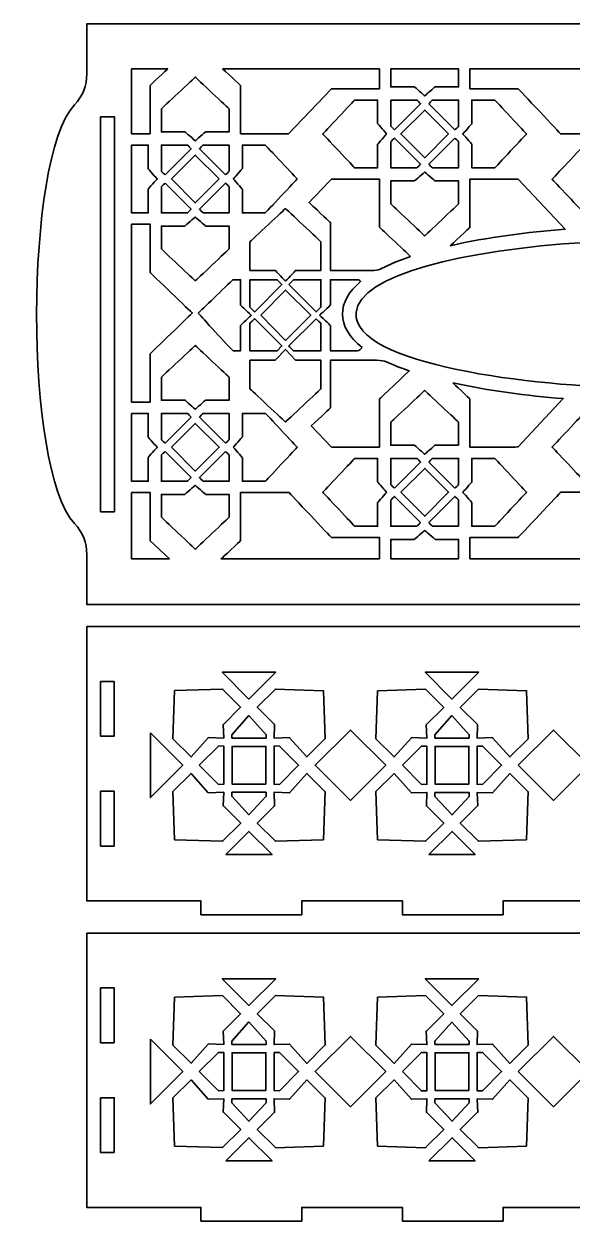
# Model space of a CAD drawing. Header units: inches. Extents: x 8 to 406, y -4 to 400.
# Drawn here: x 8.1 to 127.9, y 138 to 399.9 of the extents above; entities that cross this region are included whole.
import ezdxf

# ---------------------------------------------------------------- set-up
doc = ezdxf.new("R2010")
doc.units = ezdxf.units.IN
doc.header["$MEASUREMENT"] = 0
doc.layers.add('_U+0421_U+043B_U+043E_U+0439 1', color=7, linetype='Continuous')

msp = doc.modelspace()

# ---------------------------------------------------------------- linework, layer by layer
at = {"layer": '_U+0421_U+043B_U+043E_U+0439 1', "color": 250, "lineweight": 35, "true_color": 0x373435}
for points in [[(100.91, 375.81), (95.68, 370.59), (90.46, 375.81), (95.68, 381.04), (100.91, 375.81)], [(27.83, 293.16), (24.83, 293.16), (24.83, 379.59), (27.83, 379.59), (27.83, 293.16)], [(50.75, 365.97), (45.52, 360.74), (40.29, 365.97), (45.52, 371.19), (50.75, 365.97)], [(59.86, 336.14), (65.23, 341.65), (70.75, 336.14), (65.23, 330.63), (59.86, 336.14)], [(40.29, 307.27), (45.52, 312.49), (50.75, 307.27), (45.52, 302.04), (40.29, 307.27)], [(90.46, 297.42), (95.68, 302.65), (100.91, 297.42), (95.68, 292.19), (90.46, 297.42)], [(31.58, 282.86), (31.58, 297.37), (35.63, 297.37), (35.63, 286.85), (35.6, 286.85), (39.86, 282.86), (31.58, 282.86), (31.58, 282.86)], [(21.8, 268.02), (21.8, 208.01), (46.77, 208.01), (46.77, 205.01), (68.79, 205.01), (68.79, 208.01), (90.8, 208.01), (90.8, 205.01), (112.81, 205.01), (112.81, 208.01), (134.83, 208.01)], [(269.8, 268.02), (21.8, 268.02), (21.8, 268.02)], [(63.1, 258.04), (57.26, 252.19), (51.41, 258.04), (63.1, 258.04)], [(107.51, 258.04), (101.65, 252.18), (95.79, 258.04), (107.51, 258.04)], [(27.8, 244.03), (24.8, 244.03), (24.8, 256.02), (27.8, 256.02), (27.8, 244.03)], [(40.95, 254.02), (51.49, 254.36), (51.48, 254.34), (55.44, 250.38), (51.67, 246.6), (51.65, 246.62), (51.75, 243.65), (48.35, 243.76), (48.37, 243.73), (44.59, 239.53), (40.63, 243.49), (40.62, 243.48), (40.95, 254.02)], [(73.89, 243.47), (73.88, 243.48), (69.92, 239.52), (66.14, 243.73), (66.16, 243.75), (62.75, 243.64), (62.86, 246.62), (62.84, 246.6), (59.07, 250.38), (63.03, 254.34), (63.01, 254.35), (73.55, 254.01), (73.89, 243.47)], [(85.35, 254.01), (95.89, 254.34), (95.87, 254.33), (99.84, 250.37), (96.06, 246.59), (96.04, 246.61), (96.15, 243.64), (92.75, 243.74), (92.77, 243.72), (88.99, 239.51), (85.03, 243.48), (85.01, 243.47), (85.35, 254.01)], [(118.29, 243.46), (118.28, 243.47), (114.32, 239.51), (110.54, 243.72), (110.56, 243.74), (107.15, 243.63), (107.26, 246.61), (107.24, 246.59), (103.46, 250.37), (107.42, 254.32), (107.41, 254.34), (117.95, 254), (118.29, 243.46)], [(53.52, 243.65), (53.48, 244.39), (53.5, 244.38), (57.25, 248.56), (61.01, 244.38), (61.03, 244.39), (60.99, 243.64), (53.52, 243.65)], [(97.91, 243.64), (97.88, 244.38), (97.89, 244.37), (101.65, 248.55), (105.41, 244.36), (105.43, 244.38), (105.39, 243.63), (97.91, 243.64)], [(35.7, 244.8), (42.78, 237.72), (35.7, 230.63), (35.7, 244.8)], [(79.46, 230.03), (79.43, 230.01), (71.73, 237.71), (79.43, 245.41), (79.45, 245.39), (79.47, 245.41), (87.18, 237.71), (79.48, 230), (79.46, 230.03)], [(116.13, 237.7), (123.83, 245.4), (123.85, 245.38), (123.87, 245.4), (131.58, 237.69), (123.85, 230.01), (116.13, 237.7)], [(46.4, 237.72), (50.6, 241.91), (50.58, 241.92), (51.75, 241.88), (51.76, 233.55), (50.58, 233.51), (50.6, 233.52), (46.4, 237.72)], [(60.95, 233.59), (53.56, 233.6), (53.56, 241.84), (60.95, 241.84), (60.95, 233.59)], [(63.93, 233.51), (62.76, 233.55), (62.75, 241.88), (63.93, 241.92), (63.92, 241.9), (68.11, 237.71), (63.92, 233.52), (63.93, 233.51)], [(90.8, 237.71), (94.99, 241.89), (94.98, 241.91), (96.15, 241.87), (96.15, 233.54), (94.98, 233.5), (94.99, 233.51), (90.8, 237.71)], [(105.35, 233.58), (97.96, 233.58), (97.96, 241.83), (105.34, 241.83), (105.35, 233.58)], [(108.33, 233.5), (107.15, 233.54), (107.15, 241.87), (108.33, 241.91), (108.31, 241.89), (112.5, 237.7), (108.32, 233.51), (108.33, 233.5)], [(40.96, 221.42), (40.62, 231.96), (40.63, 231.94), (44.59, 235.91), (48.37, 231.7), (48.35, 231.68), (51.76, 231.79), (51.65, 228.81), (51.67, 228.83), (55.45, 225.05), (51.49, 221.09), (51.5, 221.08), (40.96, 221.42)], [(73.56, 221.41), (63.02, 221.07), (63.03, 221.09), (59.07, 225.05), (62.85, 228.83), (62.87, 228.81), (62.76, 231.78), (66.16, 231.67), (66.15, 231.69), (69.92, 235.9), (73.88, 231.94), (73.9, 231.95), (73.56, 221.41)], [(85.35, 221.41), (85.02, 231.95), (85.03, 231.93), (88.99, 235.89), (92.77, 231.69), (92.75, 231.67), (96.15, 231.77), (96.05, 228.8), (96.07, 228.82), (99.85, 225.04), (95.88, 221.08), (95.9, 221.06), (85.35, 221.41)], [(117.96, 221.4), (107.41, 221.06), (107.43, 221.08), (103.47, 225.04), (107.24, 228.82), (107.27, 228.79), (107.16, 231.77), (110.56, 231.66), (110.54, 231.68), (114.32, 235.88), (118.28, 231.92), (118.29, 231.94), (117.96, 221.4)], [(27.8, 220.01), (24.8, 220.01), (24.8, 232), (27.8, 232), (27.8, 220.01)], [(53.52, 231.79), (61, 231.78), (61.03, 230.89), (61.02, 230.91), (57.26, 226.86), (53.5, 230.91), (53.48, 230.89), (53.52, 231.79)], [(97.92, 231.77), (105.39, 231.77), (105.43, 230.88), (105.42, 230.9), (101.66, 226.85), (97.9, 230.9), (97.88, 230.88), (97.92, 231.77)], [(52.19, 218.17), (57.26, 223.24), (62.33, 218.17), (52.19, 218.17)], [(96.6, 218.17), (101.66, 223.23), (106.71, 218.17), (96.6, 218.17)], [(21.8, 200.99), (21.8, 140.98), (46.77, 140.98), (46.77, 137.99), (68.79, 137.99), (68.79, 140.98), (90.8, 140.98), (90.8, 137.99), (112.81, 137.99), (112.81, 140.98), (134.83, 140.98)], [(269.8, 200.99), (21.8, 200.99)], [(27.8, 177), (24.8, 177), (24.8, 189), (27.8, 189), (27.8, 177)], [(63.1, 191.01), (57.26, 185.16), (51.41, 191.01), (63.1, 191.01)], [(107.51, 191.01), (101.65, 185.15), (95.79, 191.01), (107.51, 191.01)], [(40.95, 186.99), (51.49, 187.33), (51.48, 187.31), (55.44, 183.35), (51.67, 179.57), (51.65, 179.6), (51.75, 176.62), (48.35, 176.73), (48.37, 176.71), (44.59, 172.5), (40.63, 176.46), (40.62, 176.45), (40.95, 186.99)], [(73.89, 176.44), (73.88, 176.46), (69.92, 172.49), (66.14, 176.7), (66.16, 176.72), (62.75, 176.61), (62.86, 179.59), (62.84, 179.57), (59.07, 183.35), (63.03, 187.31), (63.01, 187.33), (73.55, 186.98), (73.89, 176.44)], [(85.35, 186.98), (95.89, 187.31), (95.87, 187.3), (99.84, 183.34), (96.06, 179.56), (96.04, 179.59), (96.15, 176.61), (92.75, 176.72), (92.77, 176.7), (88.99, 172.49), (85.03, 176.45), (85.01, 176.44), (85.35, 186.98)], [(118.29, 176.43), (118.28, 176.44), (114.32, 172.48), (110.54, 176.69), (110.56, 176.71), (107.15, 176.6), (107.26, 179.58), (107.24, 179.56), (103.46, 183.34), (107.42, 187.3), (107.41, 187.31), (117.95, 186.97), (118.29, 176.43)], [(53.52, 176.62), (53.48, 177.37), (53.5, 177.35), (57.25, 181.54), (61.01, 177.35), (61.03, 177.36), (60.99, 176.61), (53.52, 176.62)], [(97.91, 176.61), (97.88, 177.35), (97.89, 177.34), (101.65, 181.53), (105.41, 177.33), (105.43, 177.35), (105.39, 176.6), (97.91, 176.61)], [(79.46, 163), (79.43, 162.98), (71.73, 170.68), (79.43, 178.38), (79.45, 178.36), (79.47, 178.39), (87.18, 170.68), (79.48, 162.98), (79.46, 163)], [(116.13, 170.67), (123.83, 178.37), (123.85, 178.35), (123.87, 178.37), (131.58, 170.67), (123.85, 162.99), (116.13, 170.67)], [(35.7, 177.77), (42.78, 170.69), (35.7, 163.6), (35.7, 177.77)], [(46.4, 170.69), (50.6, 174.88), (50.58, 174.89), (51.75, 174.85), (51.76, 166.52), (50.58, 166.48), (50.6, 166.5), (46.4, 170.69)], [(60.95, 166.56), (53.56, 166.57), (53.56, 174.81), (60.95, 174.81), (60.95, 166.56)], [(63.93, 166.48), (62.76, 166.52), (62.75, 174.85), (63.93, 174.89), (63.92, 174.88), (68.11, 170.68), (63.92, 166.49), (63.93, 166.48)], [(90.8, 170.68), (94.99, 174.86), (94.98, 174.88), (96.15, 174.84), (96.15, 166.51), (94.98, 166.47), (94.99, 166.49), (90.8, 170.68)], [(105.35, 166.55), (97.96, 166.55), (97.96, 174.8), (105.34, 174.8), (105.35, 166.55)], [(108.33, 166.47), (107.15, 166.51), (107.15, 174.84), (108.33, 174.88), (108.31, 174.86), (112.5, 170.67), (108.32, 166.48), (108.33, 166.47)], [(40.96, 154.39), (40.62, 164.93), (40.63, 164.92), (44.59, 168.88), (48.37, 164.67), (48.35, 164.65), (51.76, 164.76), (51.65, 161.78), (51.67, 161.8), (55.45, 158.02), (51.49, 154.07), (51.5, 154.05), (40.96, 154.39)], [(73.56, 154.38), (63.02, 154.04), (63.03, 154.06), (59.07, 158.02), (62.85, 161.8), (62.87, 161.78), (62.76, 164.75), (66.16, 164.64), (66.15, 164.67), (69.92, 168.87), (73.88, 164.91), (73.9, 164.92), (73.56, 154.38)], [(85.35, 154.38), (85.02, 164.92), (85.03, 164.91), (88.99, 168.86), (92.77, 164.66), (92.75, 164.64), (96.15, 164.75), (96.05, 161.77), (96.07, 161.79), (99.85, 158.01), (95.88, 154.05), (95.9, 154.04), (85.35, 154.38)], [(117.96, 154.37), (107.41, 154.03), (107.43, 154.05), (103.47, 158.01), (107.24, 161.79), (107.27, 161.77), (107.16, 164.74), (110.56, 164.63), (110.54, 164.66), (114.32, 168.86), (118.28, 164.9), (118.29, 164.91), (117.96, 154.37)], [(27.8, 152.98), (24.8, 152.98), (24.8, 164.97), (27.8, 164.97), (27.8, 152.98)], [(53.52, 164.76), (61, 164.75), (61.03, 163.87), (61.02, 163.88), (57.26, 159.83), (53.5, 163.88), (53.48, 163.87), (53.52, 164.76)], [(97.92, 164.75), (105.39, 164.74), (105.43, 163.85), (105.42, 163.87), (101.66, 159.82), (97.9, 163.87), (97.88, 163.85), (97.92, 164.75)], [(52.19, 151.14), (57.26, 156.21), (62.33, 151.14), (52.19, 151.14)], [(96.6, 151.14), (101.66, 156.2), (106.71, 151.14), (96.6, 151.14)]]:
    msp.add_lwpolyline(points, dxfattribs=at)
for points, knots in [([(272.48, 382.17), (270.68, 384.07), (269.8, 386.33), (269.8, 388.98), (269.8, 388.98), (269.8, 399.88), (269.8, 399.88), (269.8, 399.88), (21.8, 399.88), (21.8, 399.88), (21.8, 399.88), (21.8, 388.98), (21.8, 388.98), (21.8, 386.37), (20.92, 384.11), (19.12, 382.17), (8.08, 370.32), (8.06, 302.46), (19.12, 290.59), (20.92, 288.65), (21.8, 286.39), (21.8, 283.78), (21.8, 283.78), (21.8, 272.88), (21.8, 272.88), (21.8, 272.88), (269.8, 272.88), (269.8, 272.88), (269.8, 272.88), (269.8, 283.78), (269.8, 283.78), (269.8, 286.39), (270.68, 288.65), (272.48, 290.59), (283.52, 302.43), (283.54, 370.3), (272.48, 382.17)], [0, 0, 0, 0, 1, 1, 1, 2, 2, 2, 3, 3, 3, 4, 4, 4, 5, 5, 5, 6, 6, 6, 7, 7, 7, 8, 8, 8, 9, 9, 9, 10, 10, 10, 11, 11, 11, 12, 12, 12, 12]), ([(31.58, 390.03), (31.58, 390.03), (39.5, 390.03), (39.5, 390.03), (39.46, 390), (35.63, 386.43), (35.63, 386.38), (35.63, 386.38), (35.63, 375.86), (35.63, 375.86), (35.63, 375.86), (31.58, 375.86), (31.58, 375.86), (31.58, 375.86), (31.58, 390.03), (31.58, 390.03)], [0, 0, 0, 0, 1, 1, 1, 2, 2, 2, 3, 3, 3, 4, 4, 4, 5, 5, 5, 5]), ([(52.93, 381.27), (52.93, 381.27), (52.93, 376.27), (52.93, 376.27), (52.93, 376.27), (47.77, 376.27), (47.77, 376.27), (47.73, 376.27), (45.54, 374.32), (45.52, 374.29), (45.49, 374.32), (43.31, 376.27), (43.26, 376.27), (43.26, 376.27), (38.11, 376.27), (38.11, 376.27), (38.11, 376.27), (38.11, 381.27), (38.11, 381.27), (38.11, 381.31), (45.49, 388.22), (45.52, 388.24), (45.54, 388.22), (52.93, 381.3), (52.93, 381.27)], [0, 0, 0, 0, 1, 1, 1, 2, 2, 2, 3, 3, 3, 4, 4, 4, 5, 5, 5, 6, 6, 6, 7, 7, 7, 8, 8, 8, 8]), ([(85.8, 390.03), (85.8, 390.03), (85.8, 385.71), (85.8, 385.71), (85.8, 385.71), (75.27, 385.71), (75.27, 385.71), (75.27, 385.71), (65.93, 375.86), (65.93, 375.86), (65.93, 375.86), (55.41, 375.86), (55.41, 375.86), (55.41, 375.86), (55.41, 386.38), (55.41, 386.38), (55.41, 386.42), (51.57, 390.01), (51.54, 390.03), (51.54, 390.03), (85.8, 390.03), (85.8, 390.03)], [0, 0, 0, 0, 1, 1, 1, 2, 2, 2, 3, 3, 3, 4, 4, 4, 5, 5, 5, 6, 6, 6, 7, 7, 7, 7]), ([(88.27, 390.03), (88.27, 390.03), (103.1, 390.03), (103.1, 390.03), (103.1, 390.03), (103.1, 386.11), (103.1, 386.11), (103.1, 386.11), (97.94, 386.11), (97.94, 386.11), (97.9, 386.11), (95.71, 384.16), (95.68, 384.14), (95.66, 384.16), (93.47, 386.11), (93.43, 386.11), (93.43, 386.11), (88.27, 386.11), (88.27, 386.11), (88.27, 386.11), (88.27, 390.03), (88.27, 390.03), (88.27, 390.03), (88.27, 390.03), (88.27, 390.03)], [0, 0, 0, 0, 1, 1, 1, 2, 2, 2, 3, 3, 3, 4, 4, 4, 5, 5, 5, 6, 6, 6, 7, 7, 7, 8, 8, 8, 8]), ([(105.58, 390.03), (105.58, 390.03), (139.86, 390.03), (139.86, 390.03), (139.83, 390.01), (135.93, 386.37), (135.93, 386.33), (135.93, 386.33), (135.93, 375.8), (135.93, 375.8), (135.93, 375.8), (125.41, 375.8), (125.41, 375.8), (125.41, 375.81), (116.13, 385.71), (116.1, 385.71), (116.1, 385.71), (105.58, 385.71), (105.58, 385.71), (105.58, 385.71), (105.58, 390.03), (105.58, 390.03), (105.58, 390.03), (105.58, 390.03), (105.58, 390.03)], [0, 0, 0, 0, 1, 1, 1, 2, 2, 2, 3, 3, 3, 4, 4, 4, 5, 5, 5, 6, 6, 6, 7, 7, 7, 8, 8, 8, 8]), ([(85.39, 373.56), (85.39, 373.56), (85.39, 368.4), (85.39, 368.4), (85.39, 368.4), (80.38, 368.4), (80.38, 368.4), (80.35, 368.4), (73.43, 375.79), (73.41, 375.81), (73.43, 375.84), (80.35, 383.23), (80.38, 383.23), (80.38, 383.23), (85.39, 383.23), (85.39, 383.23), (85.39, 383.23), (85.39, 378.07), (85.39, 378.07), (85.39, 378.02), (87.33, 375.85), (87.36, 375.81), (87.33, 375.78), (85.39, 373.61), (85.39, 373.56)], [0, 0, 0, 0, 1, 1, 1, 2, 2, 2, 3, 3, 3, 4, 4, 4, 5, 5, 5, 6, 6, 6, 7, 7, 7, 8, 8, 8, 8]), ([(88.27, 383.23), (88.27, 383.23), (93.99, 383.23), (93.99, 383.23), (94.02, 383.23), (94.75, 382.44), (94.77, 382.42), (94.77, 382.42), (89.08, 376.72), (89.08, 376.72), (89.06, 376.75), (88.27, 377.48), (88.27, 377.5), (88.27, 377.5), (88.27, 383.23), (88.27, 383.23)], [0, 0, 0, 0, 1, 1, 1, 2, 2, 2, 3, 3, 3, 4, 4, 4, 5, 5, 5, 5]), ([(96.59, 382.42), (96.62, 382.44), (97.35, 383.23), (97.37, 383.23), (97.37, 383.23), (103.1, 383.23), (103.1, 383.23), (103.1, 383.23), (103.1, 377.5), (103.1, 377.5), (103.1, 377.48), (102.31, 376.74), (102.29, 376.72), (102.29, 376.72), (96.59, 382.42), (96.59, 382.42)], [0, 0, 0, 0, 1, 1, 1, 2, 2, 2, 3, 3, 3, 4, 4, 4, 5, 5, 5, 5]), ([(105.98, 378.07), (105.98, 378.07), (105.98, 383.23), (105.98, 383.23), (105.98, 383.23), (110.99, 383.23), (110.99, 383.23), (111.02, 383.23), (117.94, 375.84), (117.96, 375.81), (117.94, 375.79), (111.02, 368.4), (110.99, 368.4), (110.99, 368.4), (105.98, 368.4), (105.98, 368.4), (105.98, 368.4), (105.98, 373.56), (105.98, 373.56), (105.98, 373.6), (104.04, 375.79), (104.01, 375.81), (104.04, 375.84), (105.98, 378.03), (105.98, 378.07)], [0, 0, 0, 0, 1, 1, 1, 2, 2, 2, 3, 3, 3, 4, 4, 4, 5, 5, 5, 6, 6, 6, 7, 7, 7, 8, 8, 8, 8]), ([(88.27, 374.12), (88.27, 374.15), (89.06, 374.88), (89.08, 374.9), (89.08, 374.9), (94.77, 369.21), (94.77, 369.21), (94.75, 369.18), (94.02, 368.4), (93.99, 368.4), (93.99, 368.4), (88.27, 368.4), (88.27, 368.4), (88.27, 368.4), (88.27, 374.12), (88.27, 374.12)], [0, 0, 0, 0, 1, 1, 1, 2, 2, 2, 3, 3, 3, 4, 4, 4, 5, 5, 5, 5]), ([(102.29, 374.9), (102.31, 374.88), (103.1, 374.15), (103.1, 374.12), (103.1, 374.12), (103.1, 368.4), (103.1, 368.4), (103.1, 368.4), (97.37, 368.4), (97.37, 368.4), (97.35, 368.4), (96.62, 369.18), (96.59, 369.21), (96.59, 369.21), (102.29, 374.9), (102.29, 374.9)], [0, 0, 0, 0, 1, 1, 1, 2, 2, 2, 3, 3, 3, 4, 4, 4, 5, 5, 5, 5]), ([(31.58, 373.38), (31.58, 373.38), (35.22, 373.38), (35.22, 373.38), (35.22, 373.38), (35.22, 368.22), (35.22, 368.22), (35.22, 368.17), (37.16, 366), (37.19, 365.97), (37.16, 365.93), (35.22, 363.77), (35.22, 363.71), (35.22, 363.71), (35.22, 358.55), (35.22, 358.55), (35.22, 358.55), (31.58, 358.55), (31.58, 358.55), (31.58, 358.55), (31.58, 373.38), (31.58, 373.38)], [0, 0, 0, 0, 1, 1, 1, 2, 2, 2, 3, 3, 3, 4, 4, 4, 5, 5, 5, 6, 6, 6, 7, 7, 7, 7]), ([(38.91, 366.88), (38.88, 366.9), (38.11, 367.62), (38.11, 367.66), (38.11, 367.66), (38.11, 373.38), (38.11, 373.38), (38.11, 373.38), (43.83, 373.38), (43.83, 373.38), (43.86, 373.38), (44.58, 372.6), (44.61, 372.57), (44.61, 372.57), (38.91, 366.88), (38.91, 366.88)], [0, 0, 0, 0, 1, 1, 1, 2, 2, 2, 3, 3, 3, 4, 4, 4, 5, 5, 5, 5]), ([(52.12, 366.88), (52.12, 366.88), (46.43, 372.57), (46.43, 372.57), (46.45, 372.6), (47.18, 373.38), (47.21, 373.38), (47.21, 373.38), (52.93, 373.38), (52.93, 373.38), (52.93, 373.38), (52.93, 367.66), (52.93, 367.66), (52.93, 367.63), (52.14, 366.9), (52.12, 366.88)], [0, 0, 0, 0, 1, 1, 1, 2, 2, 2, 3, 3, 3, 4, 4, 4, 5, 5, 5, 5]), ([(60.82, 358.55), (60.82, 358.55), (55.81, 358.55), (55.81, 358.55), (55.81, 358.55), (55.81, 363.71), (55.81, 363.71), (55.81, 363.76), (53.87, 365.94), (53.84, 365.97), (53.87, 366), (55.81, 368.18), (55.81, 368.22), (55.81, 368.22), (55.81, 373.38), (55.81, 373.38), (55.81, 373.38), (60.82, 373.38), (60.82, 373.38), (60.85, 373.38), (67.77, 365.99), (67.79, 365.97), (67.77, 365.95), (60.85, 358.55), (60.82, 358.55)], [0, 0, 0, 0, 1, 1, 1, 2, 2, 2, 3, 3, 3, 4, 4, 4, 5, 5, 5, 6, 6, 6, 7, 7, 7, 8, 8, 8, 8]), ([(137.49, 365.91), (137.46, 365.88), (135.53, 363.7), (135.53, 363.66), (135.53, 363.66), (135.53, 358.5), (135.53, 358.5), (135.53, 358.5), (130.52, 358.5), (130.52, 358.5), (130.49, 358.5), (123.57, 365.89), (123.55, 365.91), (123.57, 365.94), (130.49, 373.32), (130.52, 373.32), (130.52, 373.32), (135.53, 373.32), (135.53, 373.32), (135.53, 373.32), (135.53, 368.17), (135.53, 368.17), (135.53, 368.12), (137.46, 365.94), (137.49, 365.91)], [0, 0, 0, 0, 1, 1, 1, 2, 2, 2, 3, 3, 3, 4, 4, 4, 5, 5, 5, 6, 6, 6, 7, 7, 7, 8, 8, 8, 8]), ([(88.27, 365.52), (88.27, 365.52), (93.43, 365.52), (93.43, 365.52), (93.48, 365.52), (95.65, 367.46), (95.68, 367.49), (95.72, 367.46), (97.89, 365.52), (97.94, 365.52), (97.94, 365.52), (103.1, 365.52), (103.1, 365.52), (103.1, 365.52), (103.1, 360.51), (103.1, 360.51), (103.1, 360.49), (95.71, 353.55), (95.68, 353.54), (95.66, 353.56), (88.27, 360.48), (88.27, 360.51), (88.27, 360.51), (88.27, 365.52), (88.27, 365.52), (88.27, 365.52), (88.27, 365.52), (88.27, 365.52)], [0, 0, 0, 0, 1, 1, 1, 2, 2, 2, 3, 3, 3, 4, 4, 4, 5, 5, 5, 6, 6, 6, 7, 7, 7, 8, 8, 8, 9, 9, 9, 9]), ([(38.91, 365.06), (38.91, 365.06), (44.61, 359.36), (44.61, 359.36), (44.58, 359.34), (43.86, 358.55), (43.83, 358.55), (43.83, 358.55), (38.11, 358.55), (38.11, 358.55), (38.11, 358.55), (38.11, 364.28), (38.11, 364.28), (38.11, 364.31), (38.88, 365.03), (38.91, 365.06)], [0, 0, 0, 0, 1, 1, 1, 2, 2, 2, 3, 3, 3, 4, 4, 4, 5, 5, 5, 5]), ([(52.93, 364.28), (52.93, 364.28), (52.93, 358.55), (52.93, 358.55), (52.93, 358.55), (47.21, 358.55), (47.21, 358.55), (47.18, 358.55), (46.45, 359.34), (46.43, 359.36), (46.43, 359.36), (52.12, 365.06), (52.12, 365.06), (52.15, 365.04), (52.93, 364.31), (52.93, 364.28)], [0, 0, 0, 0, 1, 1, 1, 2, 2, 2, 3, 3, 3, 4, 4, 4, 5, 5, 5, 5]), ([(92.61, 348.98), (81.8, 345.36), (90.52, 345.97), (75.06, 345.97), (75.06, 345.97), (75.06, 356.42), (75.06, 356.42), (75.06, 356.44), (72.78, 358.58), (70.41, 360.8), (72.81, 363.33), (75.27, 365.92), (75.27, 365.92), (75.27, 365.92), (85.8, 365.92), (85.8, 365.92), (85.8, 365.92), (85.8, 355.4), (85.8, 355.4), (85.8, 355.36), (92.58, 349.01), (92.61, 348.98)], [0, 0, 0, 0, 1, 1, 1, 2, 2, 2, 3, 3, 3, 4, 4, 4, 5, 5, 5, 6, 6, 6, 7, 7, 7, 7]), ([(105.58, 355.4), (105.58, 355.4), (105.58, 365.92), (105.58, 365.92), (115.18, 365.92), (116.04, 365.91), (116.11, 365.91), (116.11, 365.91), (126.39, 354.95), (126.39, 354.95), (118.21, 354.34), (109.36, 353.22), (101.3, 351.37), (101.33, 351.39), (105.58, 355.36), (105.58, 355.4)], [0, 0, 0, 0, 1, 1, 1, 2, 2, 2, 3, 3, 3, 4, 4, 4, 5, 5, 5, 5]), ([(73, 352.19), (73, 352.19), (73, 345.97), (73, 345.97), (73, 345.97), (67.47, 345.97), (67.47, 345.97), (67.44, 345.97), (65.26, 343.63), (65.23, 343.61), (65.21, 343.63), (63.03, 345.97), (63, 345.97), (63, 345.97), (57.46, 345.97), (57.46, 345.97), (57.46, 345.97), (57.46, 352.19), (57.46, 352.19), (57.46, 352.2), (59.57, 354.18), (61.59, 356.08), (63.44, 357.82), (65.22, 359.48), (65.23, 359.49), (65.26, 359.48), (73, 352.22), (73, 352.19)], [0, 0, 0, 0, 1, 1, 1, 2, 2, 2, 3, 3, 3, 4, 4, 4, 5, 5, 5, 6, 6, 6, 7, 7, 7, 8, 8, 8, 9, 9, 9, 9]), ([(141.84, 320.25), (141.83, 320.25), (141.82, 320.25), (141.81, 320.25), (119.78, 320.56), (79.87, 325.21), (80.69, 336.74), (81.83, 353.18), (172.53, 358.85), (203.34, 343.84), (227.8, 331.92), (188.33, 319.13), (141.84, 320.25)], [0, 0, 0, 0, 1, 1, 1, 2, 2, 2, 3, 3, 3, 4, 4, 4, 4]), ([(43.26, 355.67), (43.31, 355.67), (45.48, 357.61), (45.52, 357.64), (45.55, 357.61), (47.72, 355.67), (47.77, 355.67), (47.77, 355.67), (52.93, 355.67), (52.93, 355.67), (52.93, 355.67), (52.93, 350.66), (52.93, 350.66), (52.93, 350.64), (45.53, 343.71), (45.52, 343.69), (45.49, 343.71), (38.11, 350.63), (38.11, 350.66), (38.11, 350.66), (38.11, 355.67), (38.11, 355.67), (38.11, 355.67), (43.26, 355.67), (43.26, 355.67)], [0, 0, 0, 0, 1, 1, 1, 2, 2, 2, 3, 3, 3, 4, 4, 4, 5, 5, 5, 6, 6, 6, 7, 7, 7, 8, 8, 8, 8]), ([(31.58, 356.08), (31.58, 356.08), (35.63, 356.08), (35.63, 356.08), (35.63, 356.08), (35.63, 345.55), (35.63, 345.55), (35.63, 345.51), (44.83, 336.65), (44.86, 336.62), (44.82, 336.58), (35.63, 327.73), (35.63, 327.68), (35.63, 327.68), (35.63, 317.15), (35.63, 317.15), (35.63, 317.15), (31.58, 317.15), (31.58, 317.15), (31.58, 317.15), (31.58, 356.08), (31.58, 356.08)], [0, 0, 0, 0, 1, 1, 1, 2, 2, 2, 3, 3, 3, 4, 4, 4, 5, 5, 5, 6, 6, 6, 7, 7, 7, 7]), ([(46.17, 336.62), (46.19, 336.64), (51.07, 341.34), (53.73, 343.91), (53.73, 343.91), (55.41, 343.91), (55.41, 343.91), (55.41, 343.91), (55.41, 338.38), (55.41, 338.38), (55.41, 338.35), (57.74, 336.17), (57.77, 336.14), (57.74, 336.12), (55.41, 333.93), (55.41, 333.9), (55.41, 333.9), (55.41, 328.37), (55.41, 328.37), (55.41, 328.37), (53.79, 328.37), (53.79, 328.37), (51.65, 330.45), (46.2, 336.59), (46.17, 336.62)], [0, 0, 0, 0, 1, 1, 1, 2, 2, 2, 3, 3, 3, 4, 4, 4, 5, 5, 5, 6, 6, 6, 7, 7, 7, 8, 8, 8, 8]), ([(57.46, 337.91), (57.46, 337.91), (57.46, 343.91), (57.46, 343.91), (57.46, 343.91), (63.46, 343.91), (63.46, 343.91), (63.46, 343.91), (63.46, 343.93), (63.46, 343.93), (63.46, 343.93), (64.48, 342.85), (64.48, 342.85), (64.48, 342.85), (58.52, 336.9), (58.52, 336.9), (58.5, 336.92), (57.46, 337.88), (57.46, 337.91)], [0, 0, 0, 0, 1, 1, 1, 2, 2, 2, 3, 3, 3, 4, 4, 4, 5, 5, 5, 6, 6, 6, 6]), ([(65.99, 342.85), (66.01, 342.88), (66.97, 343.91), (67, 343.91), (67, 343.91), (73, 343.91), (73, 343.91), (73, 343.91), (73, 337.91), (73, 337.91), (73, 337.88), (71.97, 336.92), (71.95, 336.89), (71.95, 336.89), (65.99, 342.85), (65.99, 342.85)], [0, 0, 0, 0, 1, 1, 1, 2, 2, 2, 3, 3, 3, 4, 4, 4, 5, 5, 5, 5]), ([(81.98, 329.1), (81.04, 328.12), (82.3, 328.37), (75.06, 328.37), (75.06, 328.37), (75.06, 333.9), (75.06, 333.9), (75.06, 333.94), (72.73, 336.11), (72.7, 336.14), (72.73, 336.17), (75.06, 338.34), (75.06, 338.38), (75.06, 338.38), (75.06, 343.91), (75.06, 343.91), (82.13, 343.91), (81.14, 344.06), (81.67, 343.51), (76.42, 339.22), (76.24, 333.58), (81.98, 329.1)], [0, 0, 0, 0, 1, 1, 1, 2, 2, 2, 3, 3, 3, 4, 4, 4, 5, 5, 5, 6, 6, 6, 7, 7, 7, 7]), ([(57.46, 328.37), (57.46, 328.37), (57.46, 334.37), (57.46, 334.37), (57.46, 334.39), (58.5, 335.36), (58.52, 335.39), (58.52, 335.39), (64.48, 329.43), (64.48, 329.43), (64.48, 329.43), (63.46, 328.34), (63.46, 328.34), (63.46, 328.34), (63.46, 328.37), (63.46, 328.37), (63.46, 328.37), (57.46, 328.37), (57.46, 328.37), (57.46, 328.37), (57.46, 328.37), (57.46, 328.37)], [0, 0, 0, 0, 1, 1, 1, 2, 2, 2, 3, 3, 3, 4, 4, 4, 5, 5, 5, 6, 6, 6, 7, 7, 7, 7]), ([(71.94, 335.39), (71.97, 335.36), (73, 334.4), (73, 334.37), (73, 334.37), (73, 328.37), (73, 328.37), (73, 328.37), (67, 328.37), (67, 328.37), (66.97, 328.37), (66.01, 329.4), (65.99, 329.43), (65.99, 329.43), (71.94, 335.39), (71.94, 335.39)], [0, 0, 0, 0, 1, 1, 1, 2, 2, 2, 3, 3, 3, 4, 4, 4, 5, 5, 5, 5]), ([(47.77, 317.56), (47.72, 317.56), (45.55, 315.62), (45.52, 315.59), (45.48, 315.62), (43.31, 317.56), (43.26, 317.56), (43.26, 317.56), (38.11, 317.56), (38.11, 317.56), (38.11, 317.56), (38.11, 322.57), (38.11, 322.57), (38.11, 322.6), (45.49, 329.52), (45.52, 329.54), (45.53, 329.52), (52.93, 322.59), (52.93, 322.57), (52.93, 322.57), (52.93, 317.56), (52.93, 317.56), (52.93, 317.56), (47.77, 317.56), (47.77, 317.56)], [0, 0, 0, 0, 1, 1, 1, 2, 2, 2, 3, 3, 3, 4, 4, 4, 5, 5, 5, 6, 6, 6, 7, 7, 7, 8, 8, 8, 8]), ([(65.23, 312.78), (65.21, 312.8), (57.46, 320.07), (57.46, 320.1), (57.46, 320.1), (57.46, 326.32), (57.46, 326.32), (57.46, 326.32), (63, 326.32), (63, 326.32), (63, 326.32), (63, 326.29), (63, 326.29), (63, 326.29), (65.23, 328.67), (65.23, 328.67), (65.23, 328.67), (67.47, 326.29), (67.47, 326.29), (67.47, 326.29), (67.47, 326.32), (67.47, 326.32), (67.47, 326.32), (73, 326.32), (73, 326.32), (73, 326.32), (73, 320.1), (73, 320.1), (73, 320.06), (65.26, 312.81), (65.23, 312.78)], [0, 0, 0, 0, 1, 1, 1, 2, 2, 2, 3, 3, 3, 4, 4, 4, 5, 5, 5, 6, 6, 6, 7, 7, 7, 8, 8, 8, 9, 9, 9, 10, 10, 10, 10]), ([(85.8, 317.84), (85.8, 317.84), (85.8, 307.31), (85.8, 307.31), (85.8, 307.31), (75.27, 307.31), (75.27, 307.31), (75.27, 307.31), (70.89, 311.92), (70.89, 311.92), (73.07, 313.97), (75.06, 315.84), (75.06, 315.86), (75.06, 315.86), (75.06, 326.32), (75.06, 326.32), (90.57, 326.32), (84.05, 326.79), (92.32, 323.98), (92.29, 323.96), (85.8, 317.88), (85.8, 317.84)], [0, 0, 0, 0, 1, 1, 1, 2, 2, 2, 3, 3, 3, 4, 4, 4, 5, 5, 5, 6, 6, 6, 7, 7, 7, 7]), ([(103.1, 307.71), (103.1, 307.71), (97.94, 307.71), (97.94, 307.71), (97.89, 307.71), (95.72, 305.77), (95.68, 305.75), (95.65, 305.77), (93.48, 307.71), (93.43, 307.71), (93.43, 307.71), (88.27, 307.71), (88.27, 307.71), (88.27, 307.71), (88.27, 312.72), (88.27, 312.72), (88.27, 312.75), (95.66, 319.67), (95.68, 319.69), (95.71, 319.68), (103.1, 312.74), (103.1, 312.72), (103.1, 312.72), (103.1, 307.71), (103.1, 307.71), (103.1, 307.71), (103.1, 307.71), (103.1, 307.71)], [0, 0, 0, 0, 1, 1, 1, 2, 2, 2, 3, 3, 3, 4, 4, 4, 5, 5, 5, 6, 6, 6, 7, 7, 7, 8, 8, 8, 9, 9, 9, 9]), ([(101.83, 321.37), (109.56, 319.63), (118.11, 318.54), (125.98, 317.92), (125.98, 317.92), (116.11, 307.33), (116.11, 307.33), (116.11, 307.33), (115.68, 307.31), (105.58, 307.31), (105.58, 307.31), (105.58, 317.84), (105.58, 317.84), (105.58, 317.87), (101.86, 321.35), (101.83, 321.37)], [0, 0, 0, 0, 1, 1, 1, 2, 2, 2, 3, 3, 3, 4, 4, 4, 5, 5, 5, 5]), ([(31.58, 314.68), (31.58, 314.68), (35.22, 314.68), (35.22, 314.68), (35.22, 314.68), (35.22, 309.52), (35.22, 309.52), (35.22, 309.46), (37.15, 307.3), (37.19, 307.27), (37.15, 307.23), (35.22, 305.06), (35.22, 305.01), (35.22, 305.01), (35.22, 299.85), (35.22, 299.85), (35.22, 299.85), (31.58, 299.85), (31.58, 299.85), (31.58, 299.85), (31.58, 314.68), (31.58, 314.68)], [0, 0, 0, 0, 1, 1, 1, 2, 2, 2, 3, 3, 3, 4, 4, 4, 5, 5, 5, 6, 6, 6, 7, 7, 7, 7]), ([(38.11, 308.95), (38.11, 308.95), (38.11, 314.68), (38.11, 314.68), (38.11, 314.68), (43.83, 314.68), (43.83, 314.68), (43.86, 314.68), (44.58, 313.89), (44.61, 313.87), (44.61, 313.87), (38.91, 308.18), (38.91, 308.18), (38.88, 308.2), (38.11, 308.92), (38.11, 308.95)], [0, 0, 0, 0, 1, 1, 1, 2, 2, 2, 3, 3, 3, 4, 4, 4, 5, 5, 5, 5]), ([(52.12, 308.18), (52.12, 308.18), (46.43, 313.87), (46.43, 313.87), (46.45, 313.89), (47.17, 314.68), (47.21, 314.68), (47.21, 314.68), (52.93, 314.68), (52.93, 314.68), (52.93, 314.68), (52.93, 308.95), (52.93, 308.95), (52.93, 308.92), (52.14, 308.2), (52.12, 308.18)], [0, 0, 0, 0, 1, 1, 1, 2, 2, 2, 3, 3, 3, 4, 4, 4, 5, 5, 5, 5]), ([(53.84, 307.27), (53.87, 307.3), (55.81, 309.47), (55.81, 309.52), (55.81, 309.52), (55.81, 314.68), (55.81, 314.68), (55.81, 314.68), (55.83, 314.68), (55.83, 314.68), (55.83, 314.68), (55.83, 314.68), (55.83, 314.68), (55.83, 314.68), (60.84, 314.68), (60.84, 314.68), (60.88, 314.68), (67.79, 307.29), (67.81, 307.27), (67.78, 307.23), (60.88, 299.85), (60.83, 299.85), (60.82, 299.85), (55.82, 299.85), (55.81, 299.85), (55.81, 299.85), (55.81, 305.01), (55.81, 305.01), (55.81, 305.06), (53.87, 307.23), (53.84, 307.27)], [0, 0, 0, 0, 1, 1, 1, 2, 2, 2, 3, 3, 3, 4, 4, 4, 5, 5, 5, 6, 6, 6, 7, 7, 7, 8, 8, 8, 9, 9, 9, 10, 10, 10, 10]), ([(130.52, 314.73), (130.52, 314.73), (135.53, 314.73), (135.53, 314.73), (135.53, 314.73), (135.53, 309.57), (135.53, 309.57), (135.53, 309.53), (137.46, 307.35), (137.49, 307.32), (137.46, 307.29), (135.53, 305.11), (135.53, 305.07), (135.53, 305.07), (135.53, 299.91), (135.53, 299.91), (135.53, 299.91), (130.52, 299.91), (130.52, 299.91), (130.49, 299.91), (123.57, 307.3), (123.55, 307.32), (123.57, 307.35), (130.49, 314.73), (130.52, 314.73)], [0, 0, 0, 0, 1, 1, 1, 2, 2, 2, 3, 3, 3, 4, 4, 4, 5, 5, 5, 6, 6, 6, 7, 7, 7, 8, 8, 8, 8]), ([(38.91, 306.36), (38.91, 306.36), (44.61, 300.66), (44.61, 300.66), (44.58, 300.64), (43.86, 299.85), (43.83, 299.85), (43.83, 299.85), (38.11, 299.85), (38.11, 299.85), (38.11, 299.85), (38.11, 305.58), (38.11, 305.58), (38.11, 305.61), (38.88, 306.33), (38.91, 306.36)], [0, 0, 0, 0, 1, 1, 1, 2, 2, 2, 3, 3, 3, 4, 4, 4, 5, 5, 5, 5]), ([(52.12, 306.36), (52.14, 306.33), (52.93, 305.6), (52.93, 305.58), (52.93, 305.58), (52.93, 299.85), (52.93, 299.85), (52.93, 299.85), (47.21, 299.85), (47.21, 299.85), (47.18, 299.85), (46.45, 300.64), (46.43, 300.66), (46.43, 300.66), (52.12, 306.36), (52.12, 306.36)], [0, 0, 0, 0, 1, 1, 1, 2, 2, 2, 3, 3, 3, 4, 4, 4, 5, 5, 5, 5]), ([(85.39, 295.17), (85.39, 295.17), (85.39, 290), (85.39, 290), (85.39, 290), (80.38, 290), (80.38, 290), (80.35, 290), (73.43, 297.4), (73.41, 297.42), (73.43, 297.44), (80.35, 304.83), (80.38, 304.83), (80.38, 304.83), (85.39, 304.83), (85.39, 304.83), (85.39, 304.83), (85.39, 299.67), (85.39, 299.67), (85.39, 299.62), (87.33, 297.45), (87.36, 297.42), (87.33, 297.39), (85.39, 295.21), (85.39, 295.17)], [0, 0, 0, 0, 1, 1, 1, 2, 2, 2, 3, 3, 3, 4, 4, 4, 5, 5, 5, 6, 6, 6, 7, 7, 7, 8, 8, 8, 8]), ([(89.08, 298.33), (89.06, 298.35), (88.27, 299.08), (88.27, 299.11), (88.27, 299.11), (88.27, 304.83), (88.27, 304.83), (88.27, 304.83), (93.99, 304.83), (93.99, 304.83), (94.02, 304.83), (94.75, 304.05), (94.77, 304.02), (94.77, 304.02), (89.08, 298.33), (89.08, 298.33)], [0, 0, 0, 0, 1, 1, 1, 2, 2, 2, 3, 3, 3, 4, 4, 4, 5, 5, 5, 5]), ([(103.1, 299.11), (103.1, 299.08), (102.31, 298.35), (102.29, 298.33), (102.29, 298.33), (96.59, 304.02), (96.59, 304.02), (96.62, 304.05), (97.35, 304.83), (97.37, 304.83), (97.37, 304.83), (103.1, 304.83), (103.1, 304.83), (103.1, 304.83), (103.1, 299.11), (103.1, 299.11)], [0, 0, 0, 0, 1, 1, 1, 2, 2, 2, 3, 3, 3, 4, 4, 4, 5, 5, 5, 5]), ([(105.98, 299.67), (105.98, 299.67), (105.98, 304.83), (105.98, 304.83), (105.98, 304.83), (110.99, 304.83), (110.99, 304.83), (111.02, 304.83), (117.94, 297.44), (117.96, 297.42), (117.94, 297.4), (111.02, 290), (110.99, 290), (110.99, 290), (105.98, 290), (105.98, 290), (105.98, 290), (105.98, 295.17), (105.98, 295.17), (105.98, 295.21), (104.04, 297.39), (104.01, 297.42), (104.04, 297.45), (105.98, 299.63), (105.98, 299.67)], [0, 0, 0, 0, 1, 1, 1, 2, 2, 2, 3, 3, 3, 4, 4, 4, 5, 5, 5, 6, 6, 6, 7, 7, 7, 8, 8, 8, 8]), ([(38.11, 291.96), (38.11, 291.96), (38.11, 296.97), (38.11, 296.97), (38.11, 296.97), (43.26, 296.97), (43.26, 296.97), (43.31, 296.97), (45.48, 298.91), (45.52, 298.94), (45.55, 298.91), (47.72, 296.97), (47.77, 296.97), (47.77, 296.97), (52.93, 296.97), (52.93, 296.97), (52.93, 296.97), (52.93, 291.96), (52.93, 291.96), (52.93, 291.93), (45.54, 285.02), (45.52, 284.99), (45.49, 285.02), (38.11, 291.93), (38.11, 291.96)], [0, 0, 0, 0, 1, 1, 1, 2, 2, 2, 3, 3, 3, 4, 4, 4, 5, 5, 5, 6, 6, 6, 7, 7, 7, 8, 8, 8, 8]), ([(85.8, 282.86), (85.8, 282.86), (51.18, 282.86), (51.18, 282.86), (51.21, 282.89), (55.41, 286.81), (55.41, 286.85), (55.41, 286.85), (55.41, 297.37), (55.41, 297.37), (55.47, 297.37), (65.9, 297.41), (65.98, 297.4), (66.01, 297.37), (75.23, 287.53), (75.27, 287.53), (75.27, 287.53), (85.8, 287.53), (85.8, 287.53), (85.8, 287.53), (85.8, 282.86), (85.8, 282.86), (85.8, 282.86), (85.8, 282.86), (85.8, 282.86)], [0, 0, 0, 0, 1, 1, 1, 2, 2, 2, 3, 3, 3, 4, 4, 4, 5, 5, 5, 6, 6, 6, 7, 7, 7, 8, 8, 8, 8]), ([(94.77, 290.82), (94.75, 290.79), (94.02, 290), (93.99, 290), (93.99, 290), (88.27, 290), (88.27, 290), (88.27, 290), (88.27, 295.73), (88.27, 295.73), (88.27, 295.76), (89.06, 296.49), (89.08, 296.51), (89.08, 296.51), (94.77, 290.82), (94.77, 290.82)], [0, 0, 0, 0, 1, 1, 1, 2, 2, 2, 3, 3, 3, 4, 4, 4, 5, 5, 5, 5]), ([(103.1, 290), (103.1, 290), (97.37, 290), (97.37, 290), (97.35, 290), (96.62, 290.79), (96.59, 290.82), (96.59, 290.82), (102.29, 296.51), (102.29, 296.51), (102.31, 296.49), (103.1, 295.75), (103.1, 295.73), (103.1, 295.73), (103.1, 290), (103.1, 290)], [0, 0, 0, 0, 1, 1, 1, 2, 2, 2, 3, 3, 3, 4, 4, 4, 5, 5, 5, 5]), ([(105.58, 282.86), (105.58, 282.86), (105.58, 287.53), (105.58, 287.53), (105.58, 287.53), (116.1, 287.53), (116.1, 287.53), (116.14, 287.53), (125.41, 297.42), (125.41, 297.43), (125.41, 297.43), (135.93, 297.43), (135.93, 297.43), (135.93, 297.43), (135.93, 286.91), (135.93, 286.91), (135.93, 286.87), (140.19, 282.89), (140.22, 282.86), (140.22, 282.86), (105.58, 282.86), (105.58, 282.86), (105.58, 282.86), (105.58, 282.86), (105.58, 282.86)], [0, 0, 0, 0, 1, 1, 1, 2, 2, 2, 3, 3, 3, 4, 4, 4, 5, 5, 5, 6, 6, 6, 7, 7, 7, 8, 8, 8, 8]), ([(103.1, 282.86), (103.1, 282.86), (88.27, 282.86), (88.27, 282.86), (88.27, 282.86), (88.27, 287.12), (88.27, 287.12), (88.27, 287.12), (93.43, 287.12), (93.43, 287.12), (93.48, 287.12), (95.65, 289.07), (95.68, 289.09), (95.72, 289.07), (97.89, 287.12), (97.94, 287.12), (97.94, 287.12), (103.1, 287.12), (103.1, 287.12), (103.1, 287.12), (103.1, 282.86), (103.1, 282.86), (103.1, 282.86), (103.1, 282.86), (103.1, 282.86)], [0, 0, 0, 0, 1, 1, 1, 2, 2, 2, 3, 3, 3, 4, 4, 4, 5, 5, 5, 6, 6, 6, 7, 7, 7, 8, 8, 8, 8])]:
    msp.add_open_spline(points, degree=3, knots=knots, dxfattribs=at)

doc.saveas('drawing.dxf')
